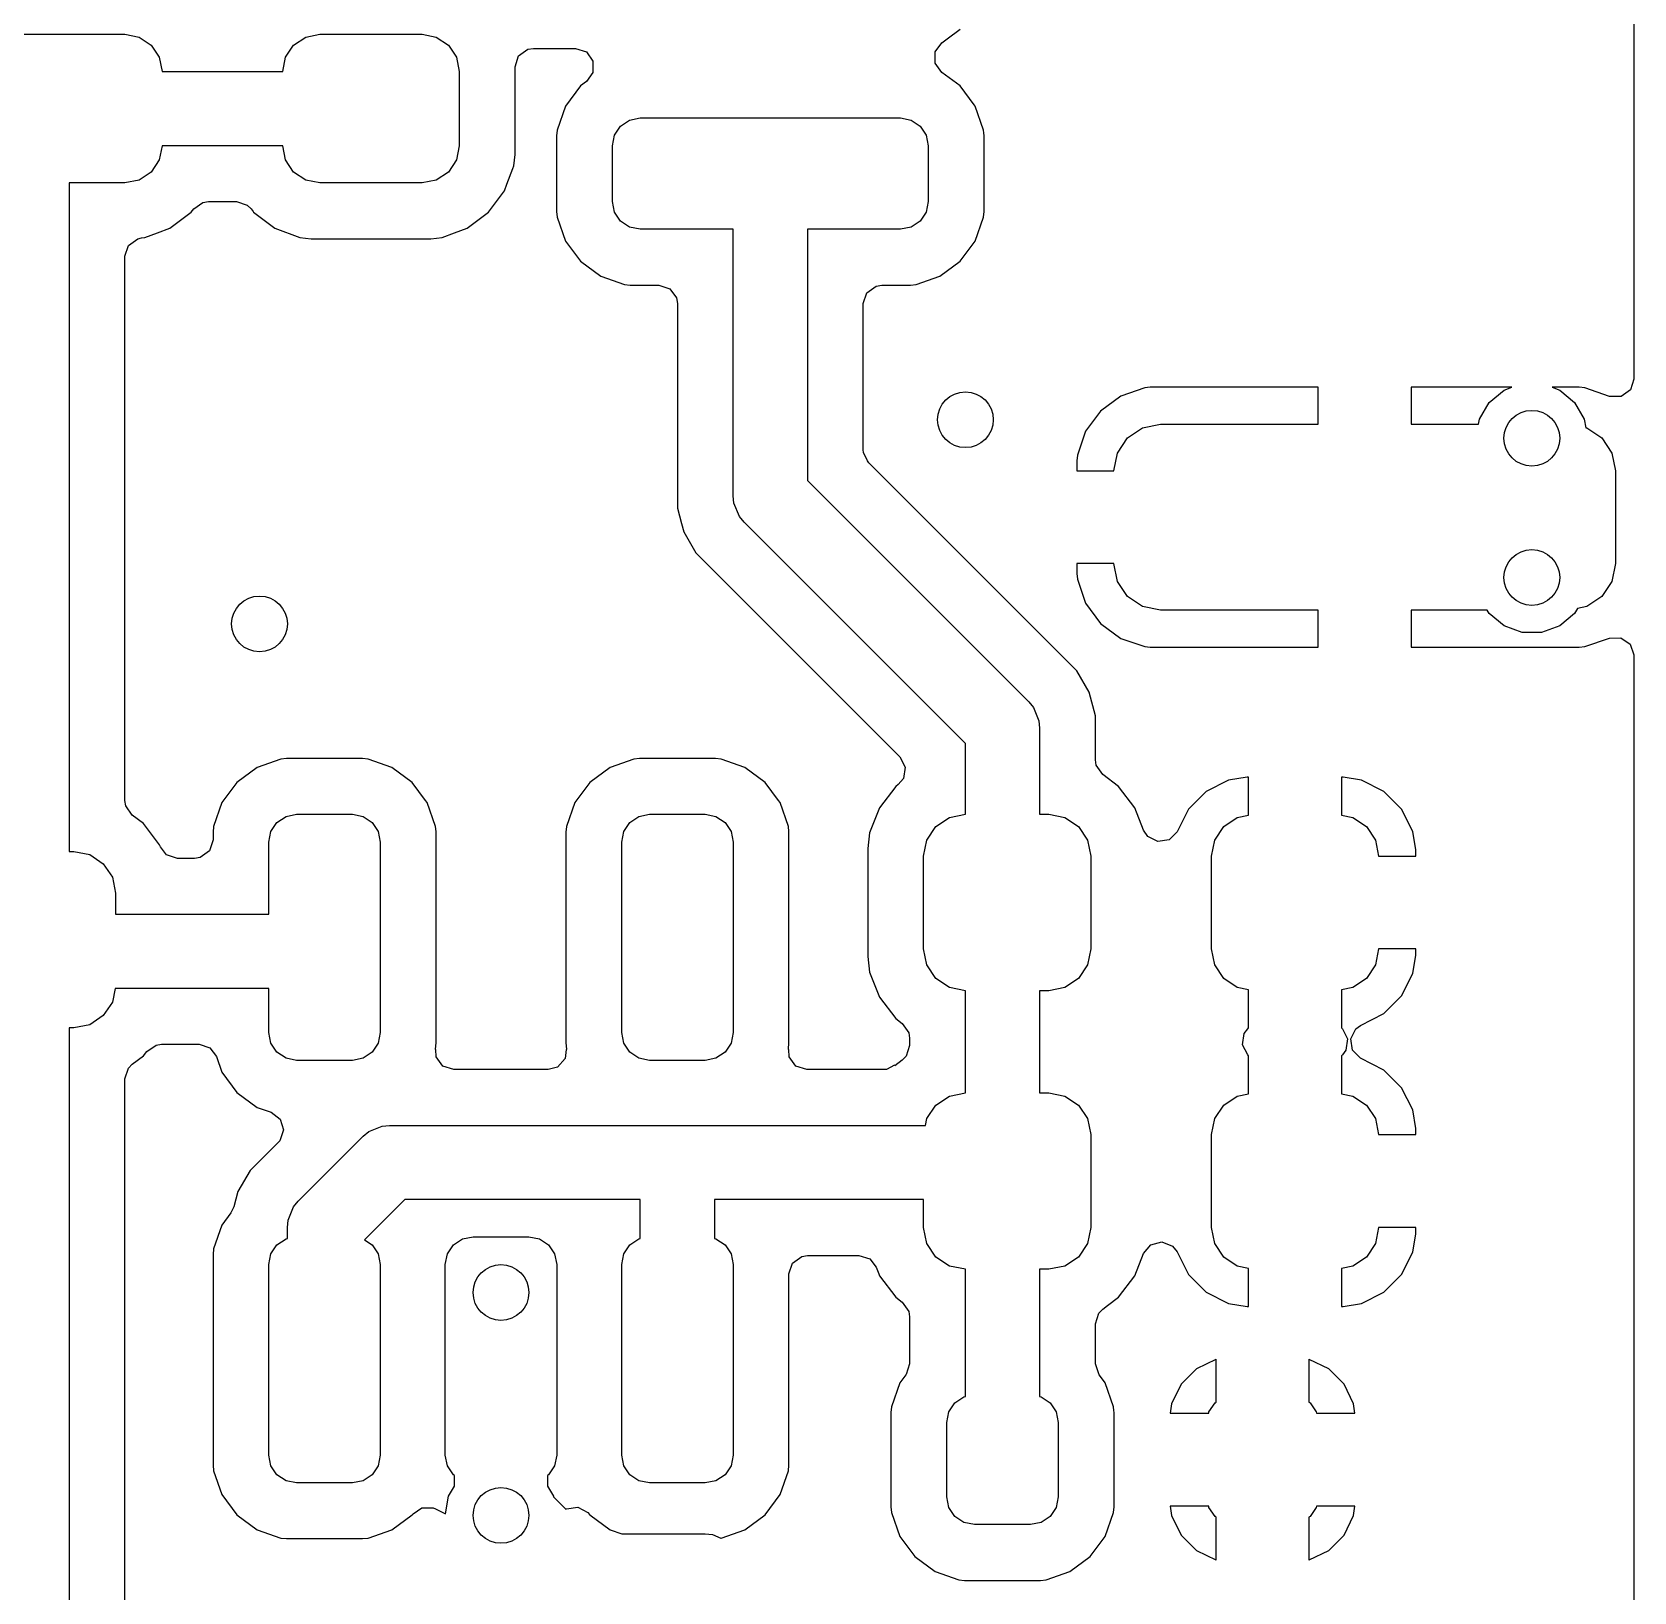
# Model space of a CAD drawing. Extents: x 4.86 to 6.59, y -5.87 to -4.13.
# Drawn here: x 6.2549 to 6.5945, y -5.6068 to -5.2761 of the extents above; entities that cross this region are included whole.
import ezdxf

# ---------------------------------------------------------------- set-up
doc = ezdxf.new("R2010")
doc.units = 0
doc.header["$MEASUREMENT"] = 0
doc.layers.add('BLACK', color=7, linetype='CONTINUOUS')

msp = doc.modelspace()

# ---------------------------------------------------------------- linework, layer by layer
at = {"layer": 'BLACK', "linetype": 'CONTINUOUS'}
for p, q in [((6.59447, -5.11492), (6.59447, -5.34965)), ((6.44893, -5.27749), (6.45166, -5.27548)), ((6.25295, -5.27657), (6.27461, -5.27657)), ((6.27461, -5.27657), (6.27762, -5.27717)), ((6.27762, -5.27717), (6.28017, -5.27888)), ((6.28017, -5.27888), (6.28188, -5.28144)), ((6.30867, -5.28144), (6.31038, -5.27888)), ((6.31038, -5.27888), (6.31293, -5.27717)), ((6.31293, -5.27717), (6.31594, -5.27657)), ((6.31594, -5.27657), (6.3376, -5.27657)), ((6.3376, -5.27657), (6.34061, -5.27717)), ((6.34061, -5.27717), (6.34317, -5.27888)), ((6.34317, -5.27888), (6.34487, -5.28144)), ((6.35805, -5.28115), (6.36, -5.27974)), ((6.36, -5.27974), (6.3612, -5.27955)), ((6.3612, -5.27955), (6.37012, -5.27955)), ((6.37012, -5.27955), (6.37242, -5.28029)), ((6.44637, -5.28026), (6.44775, -5.27836)), ((6.44775, -5.27836), (6.44893, -5.27749)), ((6.28188, -5.28144), (6.28248, -5.28445)), ((6.30807, -5.28445), (6.30867, -5.28144)), ((6.34487, -5.28144), (6.34547, -5.28445)), ((6.3573, -5.28344), (6.35805, -5.28115)), ((6.37242, -5.28029), (6.37383, -5.28224)), ((6.37383, -5.28224), (6.37383, -5.28465)), ((6.44635, -5.28267), (6.44637, -5.28026)), ((6.44775, -5.28463), (6.44635, -5.28267)), ((6.28248, -5.28445), (6.30807, -5.28445)), ((6.34547, -5.28445), (6.34547, -5.3002)), ((6.3573, -5.30208), (6.3573, -5.28344)), ((6.37244, -5.28658), (6.37118, -5.28751)), ((6.37383, -5.28465), (6.37244, -5.28658)), ((6.45166, -5.28751), (6.44775, -5.28463)), ((6.37118, -5.28751), (6.368, -5.29182)), ((6.37118, -5.28751), (6.37118, -5.28751)), ((6.45463, -5.29154), (6.45166, -5.28751)), ((6.45166, -5.28751), (6.45166, -5.28751)), ((6.45166, -5.28751), (6.45166, -5.28751)), ((6.45166, -5.28751), (6.45166, -5.28751)), ((6.368, -5.29182), (6.36623, -5.29686)), ((6.45483, -5.29182), (6.45463, -5.29154)), ((6.4566, -5.29686), (6.45483, -5.29182)), ((6.3784, -5.29794), (6.37968, -5.29602)), ((6.37968, -5.29602), (6.3816, -5.29474)), ((6.3816, -5.29474), (6.38386, -5.29429)), ((6.38386, -5.29429), (6.43898, -5.29429)), ((6.43898, -5.29429), (6.44124, -5.29474)), ((6.44124, -5.29474), (6.44315, -5.29602)), ((6.44315, -5.29602), (6.44443, -5.29794)), ((6.36623, -5.29686), (6.36612, -5.29806)), ((6.36612, -5.29806), (6.36612, -5.31414)), ((6.36623, -5.29686), (6.36623, -5.29686)), ((6.37795, -5.3002), (6.3784, -5.29794)), ((6.44443, -5.29794), (6.44488, -5.3002)), ((6.45665, -5.29745), (6.4566, -5.29686)), ((6.45671, -5.29806), (6.45665, -5.29745)), ((6.45671, -5.31414), (6.45671, -5.29806)), ((6.45671, -5.29806), (6.45671, -5.29806)), ((6.28188, -5.30321), (6.28017, -5.30576)), ((6.28248, -5.3002), (6.28188, -5.30321)), ((6.30807, -5.3002), (6.28248, -5.3002)), ((6.30867, -5.30321), (6.30807, -5.3002)), ((6.31038, -5.30576), (6.30867, -5.30321)), ((6.34487, -5.30321), (6.34317, -5.30576)), ((6.34547, -5.3002), (6.34487, -5.30321)), ((6.35705, -5.30443), (6.3573, -5.30208)), ((6.37795, -5.31201), (6.37795, -5.3002)), ((6.44488, -5.3002), (6.44488, -5.31201)), ((6.28017, -5.30576), (6.27762, -5.30747)), ((6.31293, -5.30747), (6.31038, -5.30576)), ((6.34317, -5.30576), (6.34061, -5.30747)), ((6.35558, -5.30837), (6.35683, -5.30503)), ((6.35683, -5.30503), (6.35705, -5.30443)), ((6.27461, -5.30807), (6.2628, -5.30807)), ((6.2628, -5.30807), (6.2628, -5.364)), ((6.27762, -5.30747), (6.27461, -5.30807)), ((6.31594, -5.30807), (6.31293, -5.30747)), ((6.3376, -5.30807), (6.31594, -5.30807)), ((6.34061, -5.30747), (6.3376, -5.30807)), ((6.35168, -5.31427), (6.35507, -5.30974)), ((6.35507, -5.30974), (6.35558, -5.30837)), ((6.28868, -5.31427), (6.28919, -5.31359)), ((6.28919, -5.31359), (6.29116, -5.3122)), ((6.29116, -5.3122), (6.29232, -5.31203)), ((6.29232, -5.31203), (6.29824, -5.31203)), ((6.29824, -5.31203), (6.30053, -5.31277)), ((6.30053, -5.31277), (6.30136, -5.31359)), ((6.30136, -5.31359), (6.30177, -5.31414)), ((6.3784, -5.31427), (6.37795, -5.31201)), ((6.44488, -5.31201), (6.44443, -5.31427)), ((6.28415, -5.31767), (6.28868, -5.31427)), ((6.30177, -5.31414), (6.30187, -5.31427)), ((6.30187, -5.31427), (6.30187, -5.31427)), ((6.30187, -5.31427), (6.30187, -5.31427)), ((6.30187, -5.31427), (6.3064, -5.31767)), ((6.34714, -5.31767), (6.35168, -5.31427)), ((6.36612, -5.31414), (6.36623, -5.31534)), ((6.36623, -5.31534), (6.36623, -5.31534)), ((6.36623, -5.31534), (6.368, -5.32039)), ((6.37968, -5.31618), (6.3784, -5.31427)), ((6.3816, -5.31746), (6.37968, -5.31618)), ((6.44315, -5.31618), (6.44124, -5.31746)), ((6.44443, -5.31427), (6.44315, -5.31618)), ((6.45483, -5.32039), (6.4566, -5.31534)), ((6.4566, -5.31534), (6.45671, -5.31414)), ((6.45671, -5.31414), (6.45671, -5.31414)), ((6.27537, -5.32131), (6.27732, -5.3199)), ((6.27732, -5.3199), (6.27811, -5.31973)), ((6.27811, -5.31973), (6.27884, -5.31965)), ((6.27884, -5.31965), (6.28149, -5.31866)), ((6.28149, -5.31866), (6.28415, -5.31767)), ((6.28415, -5.31767), (6.28415, -5.31767)), ((6.28415, -5.31767), (6.28415, -5.31767)), ((6.3064, -5.31767), (6.31171, -5.31965)), ((6.31171, -5.31965), (6.31171, -5.31965)), ((6.31171, -5.31965), (6.31171, -5.31965)), ((6.31171, -5.31965), (6.31406, -5.3199)), ((6.31406, -5.3199), (6.33948, -5.3199)), ((6.33948, -5.3199), (6.34183, -5.31965)), ((6.34183, -5.31965), (6.34448, -5.31866)), ((6.34448, -5.31866), (6.34714, -5.31767)), ((6.34714, -5.31767), (6.34714, -5.31767)), ((6.34714, -5.31767), (6.34714, -5.31767)), ((6.368, -5.32039), (6.37118, -5.32469)), ((6.38386, -5.31791), (6.3816, -5.31746)), ((6.40354, -5.31791), (6.38386, -5.31791)), ((6.40354, -5.37442), (6.40354, -5.31791)), ((6.43898, -5.31791), (6.41929, -5.31791)), ((6.41929, -5.31791), (6.41929, -5.37116)), ((6.44124, -5.31746), (6.43898, -5.31791)), ((6.45166, -5.32469), (6.45483, -5.32039)), ((6.27463, -5.3236), (6.27537, -5.32131)), ((6.27463, -5.43899), (6.27463, -5.3236)), ((6.37118, -5.32469), (6.37118, -5.32469)), ((6.37118, -5.32469), (6.37118, -5.32469)), ((6.37118, -5.32469), (6.37118, -5.32469)), ((6.37118, -5.32469), (6.37118, -5.32469)), ((6.37118, -5.32469), (6.37548, -5.32787)), ((6.44736, -5.32787), (6.45166, -5.32469)), ((6.37548, -5.32787), (6.37548, -5.32787)), ((6.37548, -5.32787), (6.37548, -5.32787)), ((6.37548, -5.32787), (6.38052, -5.32963)), ((6.38052, -5.32963), (6.38172, -5.32974)), ((6.38172, -5.32974), (6.38172, -5.32974)), ((6.38172, -5.32974), (6.38172, -5.32974)), ((6.38172, -5.32974), (6.38781, -5.32974)), ((6.38781, -5.32974), (6.39011, -5.33049)), ((6.39011, -5.33049), (6.39152, -5.33244)), ((6.43187, -5.33135), (6.43382, -5.32993)), ((6.43382, -5.32993), (6.43502, -5.32974)), ((6.43502, -5.32974), (6.44111, -5.32974)), ((6.44111, -5.32974), (6.44231, -5.32963)), ((6.44111, -5.32974), (6.44111, -5.32974)), ((6.44231, -5.32963), (6.44736, -5.32787)), ((6.39152, -5.33244), (6.39171, -5.33364)), ((6.39171, -5.33364), (6.39171, -5.37182)), ((6.43112, -5.33364), (6.43187, -5.33135)), ((6.43112, -5.36464), (6.43112, -5.33364)), ((6.59447, -5.34965), (6.59372, -5.35194)), ((6.48572, -5.35325), (6.48143, -5.35643)), ((6.49076, -5.35149), (6.48572, -5.35325)), ((6.49196, -5.35138), (6.49076, -5.35149)), ((6.49076, -5.35149), (6.49076, -5.35149)), ((6.52756, -5.35138), (6.49196, -5.35138)), ((6.52756, -5.35925), (6.52756, -5.35138)), ((6.52756, -5.35138), (6.52756, -5.35138)), ((6.54724, -5.35138), (6.54724, -5.35925)), ((6.56857, -5.35138), (6.54724, -5.35138)), ((6.54724, -5.35138), (6.54724, -5.35138)), ((6.56379, -5.35461), (6.56693, -5.35198)), ((6.56693, -5.35198), (6.56857, -5.35138)), ((6.58284, -5.35138), (6.5771, -5.35138)), ((6.5771, -5.35138), (6.57874, -5.35198)), ((6.57874, -5.35198), (6.58188, -5.35461)), ((6.58404, -5.35149), (6.58284, -5.35138)), ((6.58928, -5.35333), (6.58404, -5.35149)), ((6.58937, -5.35335), (6.58928, -5.35333)), ((6.59178, -5.35335), (6.58937, -5.35335)), ((6.59372, -5.35194), (6.59178, -5.35335)), ((6.48143, -5.35643), (6.47825, -5.36072)), ((6.48143, -5.35643), (6.48143, -5.35643)), ((6.56174, -5.35817), (6.56379, -5.35461)), ((6.58188, -5.35461), (6.58393, -5.35817)), ((6.47825, -5.36072), (6.47649, -5.36576)), ((6.48713, -5.36213), (6.49033, -5.36)), ((6.49033, -5.36), (6.49409, -5.35925)), ((6.49409, -5.35925), (6.52756, -5.35925)), ((6.54724, -5.35925), (6.56154, -5.35925)), ((6.56154, -5.35925), (6.56174, -5.35817)), ((6.58393, -5.35817), (6.58425, -5.35996)), ((6.58425, -5.35996), (6.58448, -5.36)), ((6.58448, -5.36), (6.58767, -5.36213)), ((6.2628, -5.364), (6.2628, -5.4498)), ((6.43117, -5.36525), (6.43112, -5.36464)), ((6.485, -5.36533), (6.48713, -5.36213)), ((6.58767, -5.36213), (6.5898, -5.36533)), ((6.43204, -5.36696), (6.43117, -5.36525)), ((6.43226, -5.3674), (6.43204, -5.36696)), ((6.45365, -5.38878), (6.43226, -5.3674)), ((6.47649, -5.36576), (6.47638, -5.36696)), ((6.47638, -5.36696), (6.47638, -5.36909)), ((6.48425, -5.36909), (6.485, -5.36533)), ((6.5898, -5.36533), (6.59055, -5.36909)), ((6.41929, -5.37116), (6.4662, -5.41806)), ((6.47638, -5.36909), (6.47638, -5.36909)), ((6.47638, -5.36909), (6.48425, -5.36909)), ((6.59055, -5.36909), (6.59055, -5.38878)), ((6.39171, -5.37182), (6.39171, -5.37701)), ((6.40369, -5.37595), (6.40354, -5.37442)), ((6.39171, -5.37701), (6.39259, -5.3803)), ((6.40487, -5.37879), (6.40369, -5.37595)), ((6.39259, -5.3803), (6.39306, -5.38202)), ((6.40585, -5.37999), (6.40487, -5.37879)), ((6.45276, -5.42689), (6.40585, -5.37999)), ((6.39306, -5.38202), (6.39565, -5.38652)), ((6.39565, -5.38652), (6.39565, -5.38652)), ((6.39565, -5.38652), (6.39565, -5.38652)), ((6.39565, -5.38652), (6.39565, -5.38652)), ((6.39565, -5.38652), (6.41736, -5.40823)), ((6.47273, -5.40786), (6.45365, -5.38878)), ((6.48425, -5.38878), (6.47638, -5.38878)), ((6.47638, -5.38878), (6.47638, -5.38878)), ((6.47638, -5.38878), (6.47638, -5.39091)), ((6.47638, -5.39091), (6.47649, -5.39211)), ((6.485, -5.39255), (6.48425, -5.38878)), ((6.59055, -5.38878), (6.5898, -5.39255)), ((6.47649, -5.39211), (6.47649, -5.39211)), ((6.47649, -5.39211), (6.47825, -5.39715)), ((6.48713, -5.39574), (6.485, -5.39255)), ((6.5898, -5.39255), (6.58767, -5.39574)), ((6.47825, -5.39715), (6.48143, -5.40145)), ((6.49033, -5.39787), (6.48713, -5.39574)), ((6.49409, -5.39862), (6.49033, -5.39787)), ((6.52756, -5.39862), (6.49409, -5.39862)), ((6.52756, -5.4065), (6.52756, -5.39862)), ((6.56338, -5.39862), (6.54724, -5.39862)), ((6.54724, -5.39862), (6.54724, -5.4065)), ((6.56379, -5.39932), (6.56338, -5.39862)), ((6.58249, -5.39827), (6.58188, -5.39932)), ((6.58448, -5.39787), (6.58249, -5.39827)), ((6.58767, -5.39574), (6.58448, -5.39787)), ((6.48143, -5.40145), (6.48143, -5.40145)), ((6.48143, -5.40145), (6.48572, -5.40462)), ((6.56693, -5.40196), (6.56379, -5.39932)), ((6.57078, -5.40336), (6.56693, -5.40196)), ((6.57874, -5.40196), (6.57489, -5.40336)), ((6.58188, -5.39932), (6.57874, -5.40196)), ((6.48572, -5.40462), (6.49076, -5.40638)), ((6.57489, -5.40336), (6.57078, -5.40336)), ((6.58404, -5.40638), (6.58928, -5.40455)), ((6.58928, -5.40455), (6.59169, -5.40449)), ((6.59169, -5.40449), (6.59367, -5.40587)), ((6.41736, -5.40823), (6.4389, -5.42977)), ((6.4764, -5.41153), (6.47273, -5.40786)), ((6.47273, -5.40786), (6.47273, -5.40786)), ((6.49076, -5.40638), (6.49196, -5.4065)), ((6.49196, -5.4065), (6.52756, -5.4065)), ((6.52756, -5.4065), (6.52756, -5.4065)), ((6.54724, -5.4065), (6.54724, -5.4065)), ((6.54724, -5.4065), (6.58284, -5.4065)), ((6.58284, -5.4065), (6.58404, -5.40638)), ((6.58404, -5.40638), (6.58404, -5.40638)), ((6.59367, -5.40587), (6.59447, -5.40814)), ((6.59447, -5.40814), (6.59447, -5.40823)), ((6.59447, -5.40823), (6.59447, -5.86222)), ((6.47899, -5.41602), (6.4764, -5.41153)), ((6.4764, -5.41153), (6.4764, -5.41153)), ((6.4662, -5.41806), (6.46718, -5.41926)), ((6.48033, -5.42104), (6.47899, -5.41602)), ((6.47899, -5.41602), (6.47899, -5.41602)), ((6.47899, -5.41602), (6.47899, -5.41602)), ((6.46718, -5.41926), (6.46835, -5.42209)), ((6.46835, -5.42209), (6.4685, -5.42363)), ((6.48033, -5.43037), (6.48033, -5.42104)), ((6.48033, -5.42104), (6.48033, -5.42104)), ((6.4685, -5.42363), (6.4685, -5.44193)), ((6.45276, -5.44193), (6.45276, -5.42689)), ((6.30264, -5.43198), (6.29834, -5.43515)), ((6.30769, -5.43021), (6.30264, -5.43198)), ((6.30889, -5.4301), (6.30769, -5.43021)), ((6.30769, -5.43021), (6.30769, -5.43021)), ((6.32497, -5.4301), (6.30889, -5.4301)), ((6.30889, -5.4301), (6.30889, -5.4301)), ((6.32617, -5.43021), (6.32497, -5.4301)), ((6.32497, -5.4301), (6.32497, -5.4301)), ((6.33122, -5.43198), (6.32617, -5.43021)), ((6.32617, -5.43021), (6.32617, -5.43021)), ((6.33552, -5.43515), (6.33122, -5.43198)), ((6.37745, -5.43198), (6.37314, -5.43515)), ((6.38249, -5.43021), (6.37745, -5.43198)), ((6.38369, -5.4301), (6.38249, -5.43021)), ((6.38249, -5.43021), (6.38249, -5.43021)), ((6.39977, -5.4301), (6.38369, -5.4301)), ((6.38369, -5.4301), (6.38369, -5.4301)), ((6.40097, -5.43021), (6.39977, -5.4301)), ((6.39977, -5.4301), (6.39977, -5.4301)), ((6.40602, -5.43198), (6.40097, -5.43021)), ((6.40097, -5.43021), (6.40097, -5.43021)), ((6.41032, -5.43515), (6.40602, -5.43198)), ((6.4389, -5.42977), (6.44, -5.43192)), ((6.44, -5.43192), (6.43962, -5.4343)), ((6.4805, -5.43149), (6.48033, -5.43037)), ((6.48188, -5.43347), (6.4805, -5.43149)), ((6.29834, -5.43515), (6.29517, -5.43945)), ((6.29834, -5.43515), (6.29834, -5.43515)), ((6.33835, -5.43899), (6.33552, -5.43515)), ((6.33552, -5.43515), (6.33552, -5.43515)), ((6.33552, -5.43515), (6.33552, -5.43515)), ((6.33552, -5.43515), (6.33552, -5.43515)), ((6.33552, -5.43515), (6.33552, -5.43515)), ((6.37314, -5.43515), (6.36997, -5.43945)), ((6.37314, -5.43515), (6.37314, -5.43515)), ((6.41315, -5.43899), (6.41032, -5.43515)), ((6.41032, -5.43515), (6.41032, -5.43515)), ((6.41032, -5.43515), (6.41032, -5.43515)), ((6.41032, -5.43515), (6.41032, -5.43515)), ((6.41032, -5.43515), (6.41032, -5.43515)), ((6.4385, -5.43563), (6.43799, -5.43602)), ((6.43962, -5.4343), (6.4385, -5.43563)), ((6.48524, -5.43602), (6.48188, -5.43347)), ((6.50854, -5.43468), (6.50382, -5.43708)), ((6.51246, -5.43406), (6.50854, -5.43468)), ((6.50854, -5.43468), (6.50854, -5.43468)), ((6.5128, -5.43406), (6.51246, -5.43406)), ((6.51246, -5.43406), (6.51246, -5.43406)), ((6.5128, -5.44212), (6.5128, -5.43406)), ((6.5128, -5.43406), (6.5128, -5.43406)), ((6.53281, -5.43406), (6.53248, -5.43406)), ((6.53248, -5.43406), (6.53248, -5.43406)), ((6.53248, -5.43406), (6.53248, -5.44212)), ((6.53673, -5.43468), (6.53281, -5.43406)), ((6.54145, -5.43708), (6.53673, -5.43468)), ((6.53673, -5.43468), (6.53673, -5.43468)), ((6.27479, -5.44011), (6.27463, -5.43899)), ((6.33869, -5.43945), (6.33835, -5.43899)), ((6.4135, -5.43945), (6.41315, -5.43899)), ((6.43799, -5.43602), (6.43455, -5.44055)), ((6.43799, -5.43602), (6.43799, -5.43602)), ((6.48868, -5.44055), (6.48524, -5.43602)), ((6.48524, -5.43602), (6.48524, -5.43602)), ((6.48524, -5.43602), (6.48524, -5.43602)), ((6.50382, -5.43708), (6.50007, -5.44083)), ((6.5452, -5.44083), (6.54145, -5.43708)), ((6.27617, -5.44209), (6.27479, -5.44011)), ((6.27855, -5.44389), (6.27617, -5.44209)), ((6.29517, -5.43945), (6.2934, -5.4445)), ((6.30685, -5.44366), (6.30876, -5.44238)), ((6.30876, -5.44238), (6.31102, -5.44193)), ((6.31102, -5.44193), (6.32283, -5.44193)), ((6.32283, -5.44193), (6.32509, -5.44238)), ((6.32509, -5.44238), (6.32701, -5.44366)), ((6.34046, -5.4445), (6.33869, -5.43945)), ((6.36997, -5.43945), (6.3682, -5.4445)), ((6.38165, -5.44366), (6.38357, -5.44238)), ((6.38357, -5.44238), (6.38583, -5.44193)), ((6.38583, -5.44193), (6.39764, -5.44193)), ((6.39764, -5.44193), (6.3999, -5.44238)), ((6.3999, -5.44238), (6.40181, -5.44366)), ((6.41526, -5.4445), (6.4135, -5.43945)), ((6.43455, -5.44055), (6.43247, -5.44584)), ((6.44649, -5.44452), (6.44937, -5.4426)), ((6.44937, -5.4426), (6.45276, -5.44193)), ((6.4685, -5.44193), (6.47047, -5.44193)), ((6.47047, -5.44193), (6.47386, -5.4426)), ((6.47386, -5.4426), (6.47674, -5.44452)), ((6.49054, -5.44527), (6.48868, -5.44055)), ((6.50007, -5.44083), (6.49764, -5.44561)), ((6.50752, -5.44452), (6.51039, -5.4426)), ((6.51039, -5.4426), (6.5128, -5.44212)), ((6.53248, -5.44212), (6.53489, -5.4426)), ((6.53489, -5.4426), (6.53776, -5.44452)), ((6.54761, -5.44555), (6.5452, -5.44083)), ((6.28198, -5.44843), (6.27855, -5.44389)), ((6.2934, -5.4445), (6.29329, -5.4457)), ((6.29329, -5.4457), (6.29329, -5.44736)), ((6.2934, -5.4445), (6.2934, -5.4445)), ((6.30512, -5.44783), (6.30557, -5.44557)), ((6.30557, -5.44557), (6.30685, -5.44366)), ((6.32701, -5.44366), (6.32829, -5.44557)), ((6.32829, -5.44557), (6.32874, -5.44783)), ((6.34056, -5.44555), (6.34046, -5.4445)), ((6.34057, -5.4457), (6.34056, -5.44555)), ((6.34057, -5.49033), (6.34057, -5.4457)), ((6.34057, -5.4457), (6.34057, -5.4457)), ((6.3682, -5.4445), (6.36809, -5.4457)), ((6.36809, -5.4457), (6.36809, -5.49033)), ((6.3682, -5.4445), (6.3682, -5.4445)), ((6.37992, -5.44783), (6.38037, -5.44557)), ((6.38037, -5.44557), (6.38165, -5.44366)), ((6.40181, -5.44366), (6.40309, -5.44557)), ((6.40309, -5.44557), (6.40354, -5.44783)), ((6.41536, -5.44555), (6.41526, -5.4445)), ((6.41537, -5.4457), (6.41536, -5.44555)), ((6.41537, -5.49033), (6.41537, -5.4457)), ((6.41537, -5.4457), (6.41537, -5.4457)), ((6.43247, -5.44584), (6.43207, -5.44917)), ((6.44457, -5.4474), (6.44649, -5.44452)), ((6.47674, -5.44452), (6.47866, -5.4474)), ((6.49141, -5.4466), (6.49054, -5.44527)), ((6.49764, -5.44561), (6.49593, -5.44732)), ((6.5056, -5.4474), (6.50752, -5.44452)), ((6.53776, -5.44452), (6.53968, -5.4474)), ((6.54823, -5.44947), (6.54761, -5.44555)), ((6.54761, -5.44555), (6.54761, -5.44555)), ((6.28213, -5.44879), (6.28198, -5.44843)), ((6.28346, -5.45052), (6.28213, -5.44879)), ((6.29329, -5.44736), (6.29254, -5.44965)), ((6.30512, -5.46309), (6.30512, -5.44783)), ((6.32874, -5.44783), (6.32874, -5.48819)), ((6.37992, -5.48819), (6.37992, -5.44783)), ((6.40354, -5.44783), (6.40354, -5.48819)), ((6.43207, -5.44917), (6.43207, -5.47209)), ((6.4439, -5.45079), (6.44457, -5.4474)), ((6.47866, -5.4474), (6.47933, -5.45079)), ((6.49355, -5.44769), (6.49141, -5.4466)), ((6.49593, -5.44732), (6.49355, -5.44769)), ((6.50492, -5.45079), (6.5056, -5.4474)), ((6.53968, -5.4474), (6.54035, -5.45079)), ((6.54823, -5.45079), (6.54823, -5.44947)), ((6.2628, -5.4498), (6.26378, -5.4498)), ((6.26378, -5.4498), (6.26717, -5.45048)), ((6.26717, -5.45048), (6.27004, -5.4524)), ((6.27004, -5.4524), (6.27196, -5.45527)), ((6.28575, -5.45126), (6.28346, -5.45052)), ((6.28939, -5.45126), (6.28575, -5.45126)), ((6.29059, -5.45107), (6.28939, -5.45126)), ((6.29254, -5.44965), (6.29059, -5.45107)), ((6.4439, -5.47047), (6.4439, -5.45079)), ((6.47933, -5.45079), (6.47933, -5.47047)), ((6.50492, -5.47047), (6.50492, -5.45079)), ((6.54035, -5.45079), (6.54823, -5.45079)), ((6.54823, -5.45079), (6.54823, -5.45079)), ((6.27196, -5.45527), (6.27264, -5.45866)), ((6.27264, -5.45866), (6.27264, -5.46309)), ((6.27264, -5.46309), (6.30512, -5.46309)), ((6.43207, -5.47209), (6.43247, -5.47542)), ((6.44457, -5.47386), (6.4439, -5.47047)), ((6.47933, -5.47047), (6.47866, -5.47386)), ((6.5056, -5.47386), (6.50492, -5.47047)), ((6.54035, -5.47047), (6.53968, -5.47386)), ((6.54823, -5.47047), (6.54035, -5.47047)), ((6.54761, -5.47571), (6.54823, -5.47179)), ((6.54823, -5.47179), (6.54823, -5.47047)), ((6.54823, -5.47047), (6.54823, -5.47047)), ((6.43247, -5.47542), (6.43455, -5.48071)), ((6.44649, -5.47674), (6.44457, -5.47386)), ((6.44937, -5.47866), (6.44649, -5.47674)), ((6.47674, -5.47674), (6.47386, -5.47866)), ((6.47866, -5.47386), (6.47674, -5.47674)), ((6.50752, -5.47674), (6.5056, -5.47386)), ((6.51039, -5.47866), (6.50752, -5.47674)), ((6.53776, -5.47674), (6.53489, -5.47866)), ((6.53968, -5.47386), (6.53776, -5.47674)), ((6.5452, -5.48043), (6.54761, -5.47571)), ((6.27254, -5.47884), (6.27196, -5.48174)), ((6.30512, -5.47884), (6.27254, -5.47884)), ((6.30512, -5.48819), (6.30512, -5.47884)), ((6.45276, -5.47933), (6.44937, -5.47866)), ((6.45276, -5.50098), (6.45276, -5.47933)), ((6.47047, -5.47933), (6.4685, -5.47933)), ((6.4685, -5.47933), (6.4685, -5.50098)), ((6.47386, -5.47866), (6.47047, -5.47933)), ((6.5128, -5.47913), (6.51039, -5.47866)), ((6.5128, -5.4872), (6.5128, -5.47913)), ((6.53489, -5.47866), (6.53248, -5.47913)), ((6.53248, -5.47913), (6.53248, -5.4872)), ((6.27196, -5.48174), (6.27004, -5.48461)), ((6.43455, -5.48071), (6.43455, -5.48071)), ((6.43455, -5.48071), (6.43455, -5.48071)), ((6.43455, -5.48071), (6.43799, -5.48524)), ((6.54145, -5.48418), (6.5452, -5.48043)), ((6.26717, -5.48653), (6.26378, -5.4872)), ((6.27004, -5.48461), (6.26717, -5.48653)), ((6.43799, -5.48524), (6.43938, -5.4863)), ((6.43938, -5.4863), (6.44076, -5.48827)), ((6.53555, -5.4874), (6.53653, -5.48668)), ((6.53653, -5.48668), (6.54145, -5.48418)), ((6.26378, -5.4872), (6.2628, -5.4872)), ((6.2628, -5.4872), (6.2628, -5.62598)), ((6.30557, -5.49045), (6.30512, -5.48819)), ((6.32874, -5.48819), (6.32829, -5.49045)), ((6.38037, -5.49045), (6.37992, -5.48819)), ((6.40354, -5.48819), (6.40309, -5.49045)), ((6.44076, -5.48827), (6.44093, -5.4894)), ((6.44093, -5.4894), (6.44093, -5.49091)), ((6.5115, -5.49077), (6.51188, -5.48839)), ((6.51188, -5.48839), (6.5126, -5.4874)), ((6.5126, -5.4874), (6.5128, -5.4872)), ((6.53248, -5.4872), (6.53268, -5.4874)), ((6.53268, -5.4874), (6.53377, -5.48955)), ((6.53377, -5.48955), (6.53339, -5.49193)), ((6.53445, -5.48955), (6.53555, -5.4874)), ((6.53483, -5.49193), (6.53445, -5.48955)), ((6.27617, -5.49492), (6.27855, -5.49311)), ((6.27855, -5.49311), (6.27923, -5.49221)), ((6.27923, -5.49221), (6.28121, -5.49084)), ((6.28121, -5.49084), (6.28234, -5.49067)), ((6.28234, -5.49067), (6.29034, -5.49067)), ((6.29034, -5.49067), (6.29263, -5.49141)), ((6.29263, -5.49141), (6.29401, -5.49328)), ((6.29401, -5.49328), (6.29517, -5.49657)), ((6.30685, -5.49236), (6.30557, -5.49045)), ((6.30876, -5.49364), (6.30685, -5.49236)), ((6.31102, -5.49409), (6.30876, -5.49364)), ((6.32509, -5.49364), (6.32283, -5.49409)), ((6.32701, -5.49236), (6.32509, -5.49364)), ((6.32829, -5.49045), (6.32701, -5.49236)), ((6.34044, -5.49176), (6.34057, -5.49033)), ((6.34053, -5.49177), (6.34044, -5.49176)), ((6.34061, -5.49335), (6.34053, -5.49177)), ((6.34057, -5.49033), (6.34057, -5.49033)), ((6.34202, -5.4953), (6.34061, -5.49335)), ((6.36792, -5.49371), (6.36632, -5.49551)), ((6.36811, -5.49177), (6.36792, -5.49371)), ((6.36809, -5.49033), (6.36823, -5.49176)), ((6.36823, -5.49176), (6.36811, -5.49177)), ((6.38165, -5.49236), (6.38037, -5.49045)), ((6.38357, -5.49364), (6.38165, -5.49236)), ((6.38583, -5.49409), (6.38357, -5.49364)), ((6.3999, -5.49364), (6.39764, -5.49409)), ((6.40181, -5.49236), (6.3999, -5.49364)), ((6.40309, -5.49045), (6.40181, -5.49236)), ((6.41524, -5.49176), (6.41537, -5.49033)), ((6.41533, -5.49177), (6.41524, -5.49176)), ((6.41541, -5.49335), (6.41533, -5.49177)), ((6.41537, -5.49033), (6.41537, -5.49033)), ((6.41682, -5.4953), (6.41541, -5.49335)), ((6.44018, -5.4932), (6.43938, -5.49402)), ((6.44093, -5.49091), (6.44018, -5.4932)), ((6.5126, -5.49291), (6.5115, -5.49077)), ((6.5128, -5.49311), (6.5126, -5.49291)), ((6.5128, -5.50118), (6.5128, -5.49311)), ((6.53268, -5.49291), (6.53248, -5.49311)), ((6.53248, -5.49311), (6.53248, -5.50118)), ((6.53339, -5.49193), (6.53268, -5.49291)), ((6.53653, -5.49363), (6.53483, -5.49193)), ((6.54145, -5.49614), (6.53653, -5.49363)), ((6.27463, -5.49802), (6.27537, -5.49573)), ((6.27537, -5.49573), (6.27617, -5.49492)), ((6.29517, -5.49657), (6.29834, -5.50087)), ((6.32283, -5.49409), (6.31102, -5.49409)), ((6.34431, -5.49604), (6.34202, -5.4953)), ((6.36435, -5.49604), (6.34431, -5.49604)), ((6.36632, -5.49551), (6.36435, -5.49604)), ((6.39764, -5.49409), (6.38583, -5.49409)), ((6.41912, -5.49604), (6.41682, -5.4953)), ((6.43541, -5.49604), (6.41912, -5.49604)), ((6.43602, -5.496), (6.43541, -5.49604)), ((6.4377, -5.49514), (6.43602, -5.496)), ((6.43778, -5.49524), (6.4377, -5.49514)), ((6.43938, -5.49402), (6.43778, -5.49524)), ((6.5452, -5.49988), (6.54145, -5.49614)), ((6.27463, -5.60978), (6.27463, -5.49802)), ((6.54761, -5.50461), (6.5452, -5.49988)), ((6.29834, -5.50087), (6.29834, -5.50087)), ((6.29834, -5.50087), (6.29834, -5.50087)), ((6.29834, -5.50087), (6.29834, -5.50087)), ((6.29834, -5.50087), (6.29834, -5.50087)), ((6.29834, -5.50087), (6.30264, -5.50405)), ((6.44457, -5.50645), (6.44649, -5.50358)), ((6.44649, -5.50358), (6.44937, -5.50166)), ((6.44937, -5.50166), (6.45276, -5.50098)), ((6.4685, -5.50098), (6.47047, -5.50098)), ((6.47047, -5.50098), (6.47386, -5.50166)), ((6.47386, -5.50166), (6.47674, -5.50358)), ((6.47674, -5.50358), (6.47866, -5.50645)), ((6.5056, -5.50645), (6.50752, -5.50358)), ((6.50752, -5.50358), (6.51039, -5.50166)), ((6.51039, -5.50166), (6.5128, -5.50118)), ((6.53248, -5.50118), (6.53489, -5.50166)), ((6.53489, -5.50166), (6.53776, -5.50358)), ((6.53776, -5.50358), (6.53968, -5.50645)), ((6.30264, -5.50405), (6.30264, -5.50405)), ((6.30264, -5.50405), (6.30264, -5.50405)), ((6.30264, -5.50405), (6.3056, -5.50508)), ((6.3056, -5.50508), (6.30752, -5.50654)), ((6.30752, -5.50654), (6.30821, -5.50885)), ((6.44429, -5.50787), (6.44457, -5.50645)), ((6.47866, -5.50645), (6.47933, -5.50984)), ((6.50492, -5.50984), (6.5056, -5.50645)), ((6.53968, -5.50645), (6.54035, -5.50984)), ((6.54823, -5.50853), (6.54761, -5.50461)), ((6.54761, -5.50461), (6.54761, -5.50461)), ((6.30821, -5.50885), (6.30742, -5.51112)), ((6.31136, -5.52396), (6.32514, -5.51018)), ((6.32514, -5.51018), (6.32633, -5.5092)), ((6.32633, -5.5092), (6.32917, -5.50803)), ((6.32917, -5.50803), (6.33071, -5.50787)), ((6.33071, -5.50787), (6.3937, -5.50787)), ((6.3937, -5.50787), (6.44429, -5.50787)), ((6.47933, -5.50984), (6.47933, -5.52953)), ((6.50492, -5.52953), (6.50492, -5.50984)), ((6.54035, -5.50984), (6.54823, -5.50984)), ((6.54823, -5.50984), (6.54823, -5.50853)), ((6.54823, -5.50984), (6.54823, -5.50984)), ((6.30483, -5.51376), (6.30116, -5.51743)), ((6.30707, -5.51152), (6.30483, -5.51376)), ((6.30742, -5.51112), (6.30707, -5.51152)), ((6.30116, -5.51743), (6.29857, -5.52192)), ((6.30116, -5.51743), (6.30116, -5.51743)), ((6.29857, -5.52192), (6.29771, -5.52512)), ((6.29857, -5.52192), (6.29857, -5.52192)), ((6.31038, -5.52515), (6.31136, -5.52396)), ((6.33397, -5.52362), (6.32543, -5.53217)), ((6.38386, -5.52362), (6.33397, -5.52362)), ((6.38386, -5.53189), (6.38386, -5.52362)), ((6.4439, -5.52362), (6.39961, -5.52362)), ((6.39961, -5.52362), (6.39961, -5.53189)), ((6.4439, -5.52953), (6.4439, -5.52362)), ((6.29708, -5.52642), (6.29517, -5.52902)), ((6.29771, -5.52512), (6.29708, -5.52642)), ((6.30921, -5.52799), (6.31038, -5.52515)), ((6.29517, -5.52902), (6.2934, -5.53407)), ((6.29517, -5.52902), (6.29517, -5.52902)), ((6.30906, -5.52953), (6.30921, -5.52799)), ((6.30906, -5.53189), (6.30906, -5.52953)), ((6.44457, -5.53292), (6.4439, -5.52953)), ((6.47933, -5.52953), (6.47866, -5.53292)), ((6.5056, -5.53292), (6.50492, -5.52953)), ((6.54035, -5.52953), (6.53968, -5.53292)), ((6.54823, -5.52953), (6.54035, -5.52953)), ((6.54761, -5.53476), (6.54823, -5.53084)), ((6.54823, -5.53084), (6.54823, -5.52953)), ((6.54823, -5.52953), (6.54823, -5.52953)), ((6.2934, -5.53407), (6.29329, -5.53526)), ((6.2934, -5.53407), (6.2934, -5.53407)), ((6.30557, -5.53514), (6.30685, -5.53323)), ((6.30685, -5.53323), (6.30876, -5.53195)), ((6.30876, -5.53195), (6.30906, -5.53189)), ((6.32543, -5.53217), (6.32701, -5.53323)), ((6.32701, -5.53323), (6.32829, -5.53514)), ((6.34297, -5.53514), (6.34425, -5.53323)), ((6.34425, -5.53323), (6.34617, -5.53195)), ((6.34617, -5.53195), (6.34843, -5.5315)), ((6.34843, -5.5315), (6.36024, -5.5315)), ((6.36024, -5.5315), (6.3625, -5.53195)), ((6.3625, -5.53195), (6.36441, -5.53323)), ((6.36441, -5.53323), (6.36569, -5.53514)), ((6.38037, -5.53514), (6.38165, -5.53323)), ((6.38165, -5.53323), (6.38357, -5.53195)), ((6.38357, -5.53195), (6.38386, -5.53189)), ((6.39961, -5.53189), (6.3999, -5.53195)), ((6.3999, -5.53195), (6.40181, -5.53323)), ((6.40181, -5.53323), (6.40309, -5.53514)), ((6.44649, -5.53579), (6.44457, -5.53292)), ((6.47866, -5.53292), (6.47674, -5.53579)), ((6.49054, -5.53504), (6.49207, -5.53318)), ((6.49207, -5.53318), (6.4944, -5.53258)), ((6.4944, -5.53258), (6.49664, -5.53346)), ((6.49664, -5.53346), (6.49764, -5.5347)), ((6.50752, -5.53579), (6.5056, -5.53292)), ((6.53968, -5.53292), (6.53776, -5.53579)), ((6.29329, -5.53526), (6.29329, -5.57989)), ((6.30512, -5.5374), (6.30557, -5.53514)), ((6.30512, -5.57776), (6.30512, -5.5374)), ((6.32829, -5.53514), (6.32874, -5.5374)), ((6.32874, -5.5374), (6.32874, -5.57776)), ((6.34252, -5.5374), (6.34297, -5.53514)), ((6.34252, -5.57776), (6.34252, -5.5374)), ((6.36569, -5.53514), (6.36614, -5.5374)), ((6.36614, -5.5374), (6.36614, -5.57776)), ((6.37992, -5.5374), (6.38037, -5.53514)), ((6.37992, -5.57776), (6.37992, -5.5374)), ((6.40309, -5.53514), (6.40354, -5.5374)), ((6.40354, -5.5374), (6.40354, -5.57776)), ((6.41537, -5.53935), (6.41612, -5.53706)), ((6.41612, -5.53706), (6.41807, -5.53564)), ((6.41807, -5.53564), (6.41927, -5.53545)), ((6.41927, -5.53545), (6.4302, -5.53545)), ((6.4302, -5.53545), (6.43249, -5.5362)), ((6.43249, -5.5362), (6.43383, -5.53792)), ((6.44937, -5.53771), (6.44649, -5.53579)), ((6.45276, -5.53839), (6.44937, -5.53771)), ((6.47386, -5.53771), (6.47047, -5.53839)), ((6.47674, -5.53579), (6.47386, -5.53771)), ((6.48868, -5.53976), (6.49054, -5.53504)), ((6.49764, -5.5347), (6.50007, -5.53949)), ((6.51039, -5.53771), (6.50752, -5.53579)), ((6.5128, -5.53819), (6.51039, -5.53771)), ((6.53489, -5.53771), (6.53248, -5.53819)), ((6.53776, -5.53579), (6.53489, -5.53771)), ((6.5452, -5.53949), (6.54761, -5.53476)), ((6.41537, -5.57989), (6.41537, -5.53935)), ((6.43383, -5.53792), (6.43439, -5.53935)), ((6.43439, -5.53935), (6.43455, -5.53976)), ((6.43455, -5.53976), (6.43799, -5.54429)), ((6.45276, -5.56535), (6.45276, -5.53839)), ((6.47047, -5.53839), (6.4685, -5.53839)), ((6.4685, -5.53839), (6.4685, -5.56535)), ((6.48524, -5.54429), (6.48868, -5.53976)), ((6.50007, -5.53949), (6.50382, -5.54323)), ((6.5128, -5.54626), (6.5128, -5.53819)), ((6.53248, -5.53819), (6.53248, -5.54626)), ((6.54145, -5.54323), (6.5452, -5.53949)), ((6.43799, -5.54429), (6.43799, -5.54429)), ((6.43799, -5.54429), (6.43938, -5.54535)), ((6.48289, -5.54608), (6.48524, -5.54429)), ((6.50382, -5.54323), (6.50854, -5.54564)), ((6.53673, -5.54564), (6.54145, -5.54323)), ((6.43938, -5.54535), (6.44076, -5.54733)), ((6.44076, -5.54733), (6.44093, -5.54846)), ((6.48033, -5.54995), (6.48108, -5.54766)), ((6.48108, -5.54766), (6.48188, -5.54684)), ((6.48188, -5.54684), (6.48289, -5.54608)), ((6.50854, -5.54564), (6.50854, -5.54564)), ((6.50854, -5.54564), (6.51246, -5.54626)), ((6.51246, -5.54626), (6.51246, -5.54626)), ((6.51246, -5.54626), (6.5128, -5.54626)), ((6.53248, -5.54626), (6.53248, -5.54626)), ((6.53248, -5.54626), (6.53281, -5.54626)), ((6.53281, -5.54626), (6.53673, -5.54564)), ((6.53673, -5.54564), (6.53673, -5.54564)), ((6.44093, -5.54846), (6.44093, -5.55841)), ((6.48033, -5.55841), (6.48033, -5.54995)), ((6.50586, -5.55748), (6.50172, -5.5595)), ((6.50591, -5.55747), (6.50586, -5.55748)), ((6.50591, -5.56653), (6.50591, -5.55747)), ((6.50591, -5.55747), (6.50591, -5.55747)), ((6.52564, -5.55748), (6.52559, -5.55747)), ((6.52559, -5.55747), (6.52559, -5.56653)), ((6.52977, -5.5595), (6.52564, -5.55748)), ((6.44016, -5.56073), (6.43887, -5.56248)), ((6.44018, -5.5607), (6.44016, -5.56073)), ((6.44093, -5.55841), (6.44018, -5.5607)), ((6.48033, -5.55844), (6.48033, -5.55841)), ((6.4811, -5.56073), (6.48033, -5.55844)), ((6.482, -5.56196), (6.4811, -5.56073)), ((6.50172, -5.5595), (6.49847, -5.56275)), ((6.53302, -5.56275), (6.52977, -5.5595)), ((6.43887, -5.56248), (6.4371, -5.56753)), ((6.48239, -5.56248), (6.482, -5.56196)), ((6.48416, -5.56753), (6.48239, -5.56248)), ((6.49847, -5.56275), (6.49645, -5.56688)), ((6.53504, -5.56688), (6.53302, -5.56275)), ((6.4371, -5.56753), (6.43699, -5.56873)), ((6.4371, -5.56753), (6.4371, -5.56753)), ((6.44927, -5.56861), (6.45055, -5.56669)), ((6.45055, -5.56669), (6.45246, -5.56541)), ((6.45246, -5.56541), (6.45276, -5.56535)), ((6.4685, -5.56535), (6.4688, -5.56541)), ((6.4688, -5.56541), (6.47071, -5.56669)), ((6.47071, -5.56669), (6.47199, -5.56861)), ((6.48423, -5.56834), (6.48416, -5.56753)), ((6.48427, -5.56873), (6.48423, -5.56834)), ((6.49645, -5.56688), (6.49616, -5.5689)), ((6.50439, -5.56861), (6.50567, -5.56669)), ((6.50567, -5.56669), (6.50591, -5.56653)), ((6.52559, -5.56653), (6.52583, -5.56669)), ((6.52583, -5.56669), (6.52711, -5.56861)), ((6.53534, -5.5689), (6.53504, -5.56688)), ((6.43699, -5.56873), (6.43699, -5.58875)), ((6.44882, -5.57087), (6.44927, -5.56861)), ((6.44882, -5.58661), (6.44882, -5.57087)), ((6.47199, -5.56861), (6.47244, -5.57087)), ((6.47244, -5.57087), (6.47244, -5.58661)), ((6.48427, -5.5689), (6.48427, -5.56873)), ((6.48427, -5.56873), (6.48427, -5.56873)), ((6.48427, -5.58858), (6.48427, -5.5689)), ((6.49616, -5.5689), (6.50433, -5.5689)), ((6.50433, -5.5689), (6.50439, -5.56861)), ((6.52711, -5.56861), (6.52717, -5.5689)), ((6.52717, -5.5689), (6.53534, -5.5689)), ((6.30557, -5.58002), (6.30512, -5.57776)), ((6.32874, -5.57776), (6.32829, -5.58002)), ((6.34297, -5.58002), (6.34252, -5.57776)), ((6.36614, -5.57776), (6.36569, -5.58002)), ((6.38037, -5.58002), (6.37992, -5.57776)), ((6.40354, -5.57776), (6.40309, -5.58002)), ((6.29329, -5.57989), (6.2934, -5.58109)), ((6.2934, -5.58109), (6.2934, -5.58109)), ((6.2934, -5.58109), (6.29517, -5.58614)), ((6.30685, -5.58193), (6.30557, -5.58002)), ((6.30876, -5.58321), (6.30685, -5.58193)), ((6.32701, -5.58193), (6.32509, -5.58321)), ((6.32829, -5.58002), (6.32701, -5.58193)), ((6.34425, -5.58193), (6.34297, -5.58002)), ((6.34449, -5.58209), (6.34425, -5.58193)), ((6.36441, -5.58193), (6.36417, -5.58209)), ((6.36569, -5.58002), (6.36441, -5.58193)), ((6.38165, -5.58193), (6.38037, -5.58002)), ((6.38357, -5.58321), (6.38165, -5.58193)), ((6.40181, -5.58193), (6.3999, -5.58321)), ((6.40309, -5.58002), (6.40181, -5.58193)), ((6.4135, -5.58614), (6.41526, -5.58109)), ((6.41526, -5.58109), (6.41537, -5.57989)), ((6.41537, -5.57989), (6.41537, -5.57989)), ((6.31102, -5.58366), (6.30876, -5.58321)), ((6.32283, -5.58366), (6.31102, -5.58366)), ((6.32509, -5.58321), (6.32283, -5.58366)), ((6.34323, -5.58651), (6.34449, -5.58434)), ((6.34449, -5.58434), (6.34449, -5.58209)), ((6.36417, -5.58209), (6.36417, -5.58434)), ((6.36417, -5.58434), (6.36543, -5.58651)), ((6.38583, -5.58366), (6.38357, -5.58321)), ((6.39764, -5.58366), (6.38583, -5.58366)), ((6.3999, -5.58321), (6.39764, -5.58366)), ((6.29517, -5.58614), (6.29834, -5.59044)), ((6.34258, -5.59023), (6.34323, -5.58651)), ((6.36543, -5.58651), (6.36544, -5.58659)), ((6.36544, -5.58659), (6.3681, -5.58925)), ((6.41032, -5.59044), (6.4135, -5.58614)), ((6.43699, -5.58875), (6.4371, -5.58995)), ((6.44927, -5.58887), (6.44882, -5.58661)), ((6.47244, -5.58661), (6.47199, -5.58887)), ((6.48416, -5.58995), (6.48427, -5.58875)), ((6.48427, -5.58875), (6.48427, -5.58858)), ((6.48427, -5.58875), (6.48427, -5.58875)), ((6.50433, -5.58858), (6.49616, -5.58858)), ((6.49616, -5.58858), (6.49645, -5.5906)), ((6.50439, -5.58887), (6.50433, -5.58858)), ((6.52717, -5.58858), (6.52711, -5.58887)), ((6.53534, -5.58858), (6.52717, -5.58858)), ((6.53504, -5.5906), (6.53534, -5.58858)), ((6.29834, -5.59044), (6.29834, -5.59044)), ((6.29834, -5.59044), (6.29834, -5.59044)), ((6.29834, -5.59044), (6.29834, -5.59044)), ((6.29834, -5.59044), (6.29834, -5.59044)), ((6.29834, -5.59044), (6.30264, -5.59361)), ((6.33122, -5.59361), (6.33552, -5.59044)), ((6.33552, -5.59044), (6.33557, -5.59037)), ((6.33557, -5.59037), (6.33564, -5.59032)), ((6.33564, -5.59032), (6.33572, -5.59023)), ((6.33572, -5.59023), (6.33574, -5.59025)), ((6.33574, -5.59025), (6.33753, -5.58897)), ((6.33753, -5.58897), (6.33994, -5.58898)), ((6.33994, -5.58898), (6.34042, -5.58918)), ((6.34042, -5.58918), (6.34258, -5.59023)), ((6.3681, -5.58925), (6.36824, -5.58918)), ((6.36824, -5.58918), (6.37063, -5.58884)), ((6.37063, -5.58884), (6.37276, -5.58997)), ((6.37276, -5.58997), (6.37309, -5.59037)), ((6.37309, -5.59037), (6.37314, -5.59044)), ((6.37314, -5.59044), (6.37314, -5.59044)), ((6.37314, -5.59044), (6.37314, -5.59044)), ((6.37314, -5.59044), (6.37745, -5.59361)), ((6.40602, -5.59361), (6.41032, -5.59044)), ((6.4371, -5.58995), (6.4371, -5.58995)), ((6.4371, -5.58995), (6.43887, -5.595)), ((6.45055, -5.59079), (6.44927, -5.58887)), ((6.45246, -5.59207), (6.45055, -5.59079)), ((6.45472, -5.59252), (6.45246, -5.59207)), ((6.4688, -5.59207), (6.46654, -5.59252)), ((6.47071, -5.59079), (6.4688, -5.59207)), ((6.47199, -5.58887), (6.47071, -5.59079)), ((6.48239, -5.595), (6.48416, -5.58995)), ((6.49645, -5.5906), (6.49847, -5.59473)), ((6.50567, -5.59079), (6.50439, -5.58887)), ((6.50591, -5.59095), (6.50567, -5.59079)), ((6.50591, -5.60001), (6.50591, -5.59095)), ((6.52583, -5.59079), (6.52559, -5.59095)), ((6.52559, -5.59095), (6.52559, -5.60001)), ((6.52711, -5.58887), (6.52583, -5.59079)), ((6.53302, -5.59473), (6.53504, -5.5906)), ((6.30264, -5.59361), (6.30264, -5.59361)), ((6.30264, -5.59361), (6.30264, -5.59361)), ((6.30264, -5.59361), (6.30769, -5.59538)), ((6.30769, -5.59538), (6.30889, -5.59549)), ((6.30889, -5.59549), (6.30889, -5.59549)), ((6.30889, -5.59549), (6.30889, -5.59549)), ((6.30889, -5.59549), (6.32497, -5.59549)), ((6.32497, -5.59549), (6.32617, -5.59538)), ((6.32497, -5.59549), (6.32497, -5.59549)), ((6.32617, -5.59538), (6.33122, -5.59361)), ((6.37745, -5.59361), (6.37745, -5.59361)), ((6.37745, -5.59361), (6.37745, -5.59361)), ((6.37745, -5.59361), (6.37994, -5.59449)), ((6.37994, -5.59449), (6.39764, -5.59449)), ((6.39764, -5.59449), (6.39917, -5.59464)), ((6.39917, -5.59464), (6.40096, -5.59538)), ((6.40096, -5.59538), (6.40097, -5.59538)), ((6.40097, -5.59538), (6.40602, -5.59361)), ((6.43887, -5.595), (6.44204, -5.5993)), ((6.46654, -5.59252), (6.45472, -5.59252)), ((6.47922, -5.5993), (6.48239, -5.595)), ((6.49847, -5.59473), (6.50172, -5.59798)), ((6.52977, -5.59798), (6.53302, -5.59473)), ((6.50172, -5.59798), (6.50586, -5.6)), ((6.52564, -5.6), (6.52977, -5.59798)), ((6.44204, -5.5993), (6.44204, -5.5993)), ((6.44204, -5.5993), (6.44204, -5.5993)), ((6.44204, -5.5993), (6.44204, -5.5993)), ((6.44204, -5.5993), (6.44204, -5.5993)), ((6.44204, -5.5993), (6.44634, -5.60247)), ((6.47492, -5.60247), (6.47922, -5.5993)), ((6.50586, -5.6), (6.50591, -5.60001)), ((6.50591, -5.60001), (6.50591, -5.60001)), ((6.52559, -5.60001), (6.52564, -5.6)), ((6.44634, -5.60247), (6.44634, -5.60247)), ((6.44634, -5.60247), (6.44634, -5.60247)), ((6.44634, -5.60247), (6.45139, -5.60424)), ((6.45139, -5.60424), (6.45259, -5.60435)), ((6.45259, -5.60435), (6.45259, -5.60435)), ((6.45259, -5.60435), (6.45259, -5.60435)), ((6.45259, -5.60435), (6.46867, -5.60435)), ((6.46867, -5.60435), (6.46987, -5.60424)), ((6.46867, -5.60435), (6.46867, -5.60435)), ((6.46987, -5.60424), (6.47492, -5.60247))]:
    msp.add_line(p, q, dxfattribs=at)
at = {"layer": 'BLACK'}
for centre in [(6.45276, -5.35827), (6.57283, -5.3622), (6.57283, -5.39173), (6.30315, -5.40157), (6.35433, -5.54331), (6.35433, -5.59055)]:
    msp.add_circle(centre, 0.00591, dxfattribs=at)

doc.saveas('drawing.dxf')
